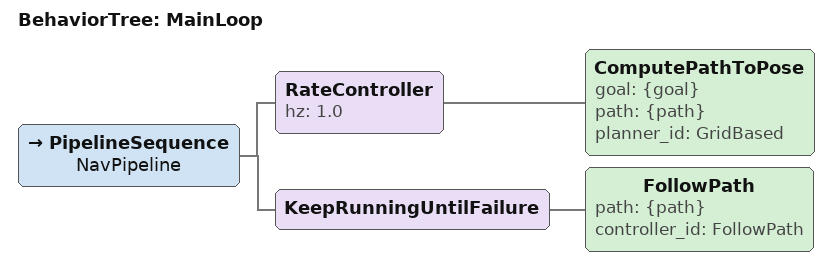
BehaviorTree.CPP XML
<root main_tree_to_execute="MainLoop">
<BehaviorTree ID="MainLoop">
  <PipelineSequence name="NavPipeline">
    <RateController hz="1.0">
      <ComputePathToPose goal="{goal}" path="{path}" planner_id="GridBased"/>
    </RateController>
    <KeepRunningUntilFailure>
      <FollowPath path="{path}" controller_id="FollowPath"/>
    </KeepRunningUntilFailure>
  </PipelineSequence>
</BehaviorTree>
</root>
